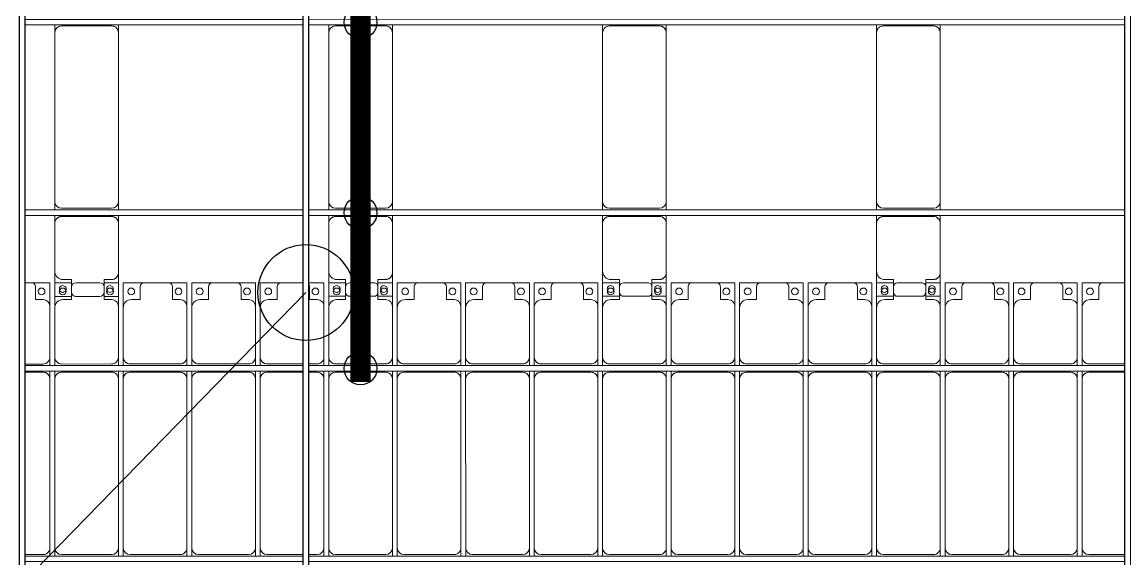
# Model space of a CAD drawing. Header units: millimetres. Extents: x -496478 to -186190, y -204059 to -87354.
# Drawn here: x -331212 to -323160, y -170108 to -166192 of the extents above; entities that cross this region are included whole.
import ezdxf

# ---------------------------------------------------------------- set-up
doc = ezdxf.new("R2010")
doc.units = ezdxf.units.MM
for name, color, linetype, lineweight in [('A-DETL-MBND', 5, 'Continuous', 9), ('A-GENM', 13, 'Continuous', 9), ('S-BEAM', 12, 'Continuous', 9)]:
    doc.layers.add(name, color=color, linetype=linetype, lineweight=lineweight)
for name, color, linetype in [('GC-BICH NEO', 6, 'Continuous'), ('GC-DAY NEO', 5, 'Continuous'), ('GC-HOP 40x60 GIA CUONG', 1, 'Continuous')]:
    doc.layers.add(name, color=color, linetype=linetype)

# ---------------------------------------------------------------- blocks, each defined once
blk = doc.blocks.new('Dải phao đi lại kèm đỡ invester - DẢI PHAO ĐI LẠI-18893-BỐ TRÍ KHUNG KẾT CẤU BÈ PIN 01')
at = {"layer": 'A-DETL-MBND', "color": 8}
for p, q in [((107588.2, 1312.2), (107540, 1312.2)), ((107588.2, 1312.2), (107723.4, 1312.2)), ((107723.4, 1312.2), (107588.2, 1312.2)), ((107723.4, 1312.2), (107723.4, 1139.7)), ((107758.4, 1312.2), (107881.8, 1312.2)), ((107758.4, 1129.7), (107758.4, 1312.2)), ((108088.2, 1312.2), (107911.8, 1312.2)), ((108118.2, 1312.2), (108223.4, 1312.2)), ((108223.4, 1312.2), (108223.4, 1139.7)), ((108258.4, 1312.2), (108411.8, 1312.2)), ((108258.4, 1129.7), (108258.4, 1312.2)), ((108411.8, 1312.2), (108258.4, 1312.2)), ((108588.2, 1312.2), (108411.8, 1312.2)), ((108588.2, 1312.2), (108723.4, 1312.2)), ((108723.4, 1312.2), (108588.2, 1312.2)), ((108723.4, 1312.2), (108723.4, 1139.7)), ((108758.4, 1312.2), (108911.8, 1312.2)), ((108758.4, 1129.7), (108758.4, 1312.2)), ((108911.8, 1312.2), (108758.4, 1312.2)), ((109088.2, 1312.2), (108911.8, 1312.2)), ((109088.2, 1312.2), (109223.4, 1312.2)), ((109223.4, 1312.2), (109088.2, 1312.2)), ((109223.4, 1312.2), (109223.4, 1139.7)), ((109258.4, 1312.2), (109411.8, 1312.2)), ((109258.4, 1129.7), (109258.4, 1312.2)), ((109411.8, 1312.2), (109258.4, 1312.2)), ((109571.5, 1312.2), (109411.8, 1312.2)), ((109611.5, 1312.2), (109723.4, 1312.2)), ((109723.4, 1312.2), (109611.5, 1312.2)), ((109723.4, 1312.2), (109723.4, 1139.7)), ((109758.4, 1312.2), (109881.8, 1312.2)), ((109758.4, 1129.7), (109758.4, 1312.2)), ((110088.2, 1312.2), (109911.8, 1312.2)), ((110118.2, 1312.2), (110223.4, 1312.2)), ((110223.4, 1312.2), (110223.4, 1139.7)), ((110258.4, 1312.2), (110411.8, 1312.2)), ((110258.4, 1129.7), (110258.4, 1312.2)), ((110411.8, 1312.2), (110258.4, 1312.2)), ((110588.2, 1312.2), (110411.8, 1312.2)), ((110588.2, 1312.2), (110723.4, 1312.2)), ((110723.4, 1312.2), (110588.2, 1312.2)), ((110723.4, 1312.2), (110723.4, 1139.7)), ((110758.4, 1312.2), (110911.8, 1312.2)), ((110758.4, 1129.7), (110758.4, 1312.2)), ((110911.8, 1312.2), (110758.4, 1312.2)), ((111088.2, 1312.2), (110911.8, 1312.2)), ((111088.2, 1312.2), (111223.4, 1312.2)), ((111223.4, 1312.2), (111088.2, 1312.2)), ((111223.4, 1312.2), (111223.4, 1139.7)), ((111258.4, 1312.2), (111411.8, 1312.2)), ((111258.4, 1129.7), (111258.4, 1312.2)), ((111411.8, 1312.2), (111258.4, 1312.2)), ((111588.2, 1312.2), (111411.8, 1312.2)), ((111588.2, 1312.2), (111723.4, 1312.2)), ((111723.4, 1312.2), (111588.2, 1312.2)), ((111723.4, 1312.2), (111723.4, 1139.7)), ((111758.4, 1312.2), (111881.8, 1312.2)), ((111758.4, 1129.7), (111758.4, 1312.2)), ((112088.2, 1312.2), (111911.8, 1312.2)), ((112118.2, 1312.2), (112223.4, 1312.2)), ((112223.4, 1312.2), (112223.4, 1139.7)), ((112258.4, 1312.2), (112411.8, 1312.2)), ((112258.4, 1129.7), (112258.4, 1312.2)), ((112411.8, 1312.2), (112258.4, 1312.2)), ((112588.2, 1312.2), (112411.8, 1312.2)), ((112588.2, 1312.2), (112723.4, 1312.2)), ((112723.4, 1312.2), (112588.2, 1312.2)), ((112723.4, 1312.2), (112723.4, 1139.7)), ((112758.4, 1312.2), (112911.8, 1312.2)), ((112758.4, 1129.7), (112758.4, 1312.2)), ((112911.8, 1312.2), (112758.4, 1312.2)), ((113088.2, 1312.2), (112911.8, 1312.2)), ((113088.2, 1312.2), (113223.4, 1312.2)), ((113223.4, 1312.2), (113088.2, 1312.2)), ((113223.4, 1312.2), (113223.4, 1139.7)), ((113258.4, 1312.2), (113411.8, 1312.2)), ((113258.4, 1129.7), (113258.4, 1312.2)), ((113411.8, 1312.2), (113258.4, 1312.2)), ((113588.2, 1312.2), (113411.8, 1312.2)), ((113588.2, 1312.2), (113723.4, 1312.2)), ((113723.4, 1312.2), (113588.2, 1312.2)), ((113723.4, 1312.2), (113723.4, 1139.7)), ((113758.4, 1312.2), (113881.8, 1312.2)), ((113758.4, 1129.7), (113758.4, 1312.2)), ((114088.2, 1312.2), (113911.8, 1312.2)), ((114118.2, 1312.2), (114223.4, 1312.2)), ((114223.4, 1312.2), (114223.4, 1139.7)), ((114258.4, 1312.2), (114411.8, 1312.2)), ((114258.4, 1129.7), (114258.4, 1312.2)), ((114411.8, 1312.2), (114258.4, 1312.2)), ((114588.2, 1312.2), (114411.8, 1312.2)), ((114588.2, 1312.2), (114723.4, 1312.2)), ((114723.4, 1312.2), (114588.2, 1312.2)), ((114723.4, 1312.2), (114723.4, 1139.7)), ((114758.4, 1312.2), (114911.8, 1312.2)), ((114758.4, 1129.7), (114758.4, 1312.2)), ((114911.8, 1312.2), (114758.4, 1312.2)), ((115088.2, 1312.2), (114911.8, 1312.2)), ((115088.2, 1312.2), (115223.4, 1312.2)), ((115223.4, 1312.2), (115088.2, 1312.2)), ((115223.4, 1312.2), (115223.4, 1139.7)), ((115258.4, 1312.2), (115411.8, 1312.2)), ((115258.4, 1129.7), (115258.4, 1312.2)), ((115411.8, 1312.2), (115258.4, 1312.2)), ((115571.5, 1312.2), (115411.8, 1312.2)), ((107618.2, 1189.7), (107618.2, 1282.2)), ((107881.8, 1282.2), (107881.8, 1189.7)), ((108118.2, 1189.7), (108118.2, 1282.2)), ((108381.8, 1282.2), (108381.8, 1189.7)), ((108618.2, 1189.7), (108618.2, 1282.2)), ((108881.8, 1282.2), (108881.8, 1189.7)), ((109118.2, 1189.7), (109118.2, 1282.2)), ((109381.8, 1282.2), (109381.8, 1189.7)), ((109618.2, 1189.7), (109618.2, 1282.2)), ((109881.8, 1282.2), (109881.8, 1189.7)), ((110118.2, 1189.7), (110118.2, 1282.2)), ((110381.8, 1282.2), (110381.8, 1189.7)), ((110618.2, 1189.7), (110618.2, 1282.2)), ((110881.8, 1282.2), (110881.8, 1189.7)), ((111118.2, 1189.7), (111118.2, 1282.2)), ((111381.8, 1282.2), (111381.8, 1189.7)), ((111618.2, 1189.7), (111618.2, 1282.2)), ((111881.8, 1282.2), (111881.8, 1189.7)), ((112118.2, 1189.7), (112118.2, 1282.2)), ((112381.8, 1282.2), (112381.8, 1189.7)), ((112618.2, 1189.7), (112618.2, 1282.2)), ((112881.8, 1282.2), (112881.8, 1189.7)), ((113118.2, 1189.7), (113118.2, 1282.2)), ((113381.8, 1282.2), (113381.8, 1189.7)), ((113618.2, 1189.7), (113618.2, 1282.2)), ((113881.8, 1282.2), (113881.8, 1189.7)), ((114118.2, 1189.7), (114118.2, 1282.2)), ((114381.8, 1282.2), (114381.8, 1189.7)), ((114618.2, 1189.7), (114618.2, 1282.2)), ((114881.8, 1282.2), (114881.8, 1189.7)), ((115118.2, 1189.7), (115118.2, 1282.2)), ((115381.8, 1282.2), (115381.8, 1189.7)), ((107673.4, 1189.7), (107618.2, 1189.7)), ((107723.4, 769.7), (107723.4, 1139.7)), ((107758.4, 1129.7), (107758.4, 769.7)), ((107881.8, 1189.7), (107818.4, 1189.7)), ((108173.4, 1189.7), (108118.2, 1189.7)), ((108223.4, 769.7), (108223.4, 1139.7)), ((108258.4, 1129.7), (108258.4, 769.7)), ((108381.8, 1189.7), (108318.4, 1189.7)), ((108673.4, 1189.7), (108618.2, 1189.7)), ((108723.4, 769.7), (108723.4, 1139.7)), ((108758.4, 1129.7), (108758.4, 769.7)), ((108881.8, 1189.7), (108818.4, 1189.7)), ((109173.4, 1189.7), (109118.2, 1189.7)), ((109223.4, 769.7), (109223.4, 1139.7)), ((109258.4, 1129.7), (109258.4, 769.7)), ((109381.8, 1189.7), (109318.4, 1189.7)), ((109673.4, 1189.7), (109618.2, 1189.7)), ((109723.4, 769.7), (109723.4, 1139.7)), ((109758.4, 1129.7), (109758.4, 769.7)), ((109881.8, 1189.7), (109818.4, 1189.7)), ((110173.4, 1189.7), (110118.2, 1189.7)), ((110223.4, 769.7), (110223.4, 1139.7)), ((110258.4, 1129.7), (110258.4, 769.7)), ((110381.8, 1189.7), (110318.4, 1189.7)), ((110673.4, 1189.7), (110618.2, 1189.7)), ((110723.4, 769.7), (110723.4, 1139.7)), ((110758.4, 1129.7), (110758.4, 769.7)), ((110881.8, 1189.7), (110818.4, 1189.7)), ((111173.4, 1189.7), (111118.2, 1189.7)), ((111223.4, 769.7), (111223.4, 1139.7)), ((111258.4, 1129.7), (111258.4, 769.7)), ((111381.8, 1189.7), (111318.4, 1189.7)), ((111673.4, 1189.7), (111618.2, 1189.7)), ((111723.4, 769.7), (111723.4, 1139.7)), ((111758.4, 1129.7), (111758.4, 769.7)), ((111881.8, 1189.7), (111818.4, 1189.7)), ((112173.4, 1189.7), (112118.2, 1189.7)), ((112223.4, 769.7), (112223.4, 1139.7)), ((112258.4, 1129.7), (112258.4, 769.7)), ((112381.8, 1189.7), (112318.4, 1189.7)), ((112673.4, 1189.7), (112618.2, 1189.7)), ((112723.4, 769.7), (112723.4, 1139.7)), ((112758.4, 1129.7), (112758.4, 769.7)), ((112881.8, 1189.7), (112818.4, 1189.7)), ((113173.4, 1189.7), (113118.2, 1189.7)), ((113223.4, 769.7), (113223.4, 1139.7)), ((113258.4, 1129.7), (113258.4, 769.7)), ((113381.8, 1189.7), (113318.4, 1189.7)), ((113673.4, 1189.7), (113618.2, 1189.7)), ((113723.4, 769.7), (113723.4, 1139.7)), ((113758.4, 1129.7), (113758.4, 769.7)), ((113881.8, 1189.7), (113818.4, 1189.7)), ((114173.4, 1189.7), (114118.2, 1189.7)), ((114223.4, 769.7), (114223.4, 1139.7)), ((114258.4, 1129.7), (114258.4, 769.7)), ((114381.8, 1189.7), (114318.4, 1189.7)), ((114673.4, 1189.7), (114618.2, 1189.7)), ((114723.4, 769.7), (114723.4, 1139.7)), ((114758.4, 1129.7), (114758.4, 769.7)), ((114881.8, 1189.7), (114818.4, 1189.7)), ((115173.4, 1189.7), (115118.2, 1189.7)), ((115223.4, 769.7), (115223.4, 1139.7)), ((115258.4, 1129.7), (115258.4, 769.7)), ((115381.8, 1189.7), (115318.4, 1189.7)), ((107723.4, 769.7), (107723.4, 708)), ((107758.4, 708), (107758.4, 769.7)), ((108223.4, 769.7), (108223.4, 708)), ((108258.4, 708), (108258.4, 769.7)), ((108723.4, 769.7), (108723.4, 708)), ((108758.4, 708), (108758.4, 769.7)), ((109223.4, 769.7), (109223.4, 708)), ((109258.4, 708), (109258.4, 769.7)), ((109723.4, 769.7), (109723.4, 708)), ((109758.4, 708), (109758.4, 769.7)), ((110223.4, 769.7), (110223.4, 708)), ((110258.4, 708), (110258.4, 769.7)), ((110723.4, 769.7), (110723.4, 708)), ((110758.4, 708), (110758.4, 769.7)), ((111223.4, 769.7), (111223.4, 708)), ((111258.4, 708), (111258.4, 769.7)), ((111723.4, 769.7), (111723.4, 708)), ((111758.4, 708), (111758.4, 769.7)), ((112223.4, 769.7), (112223.4, 708)), ((112258.4, 708), (112258.4, 769.7)), ((112723.4, 769.7), (112723.4, 708)), ((112758.4, 708), (112758.4, 769.7)), ((113223.4, 769.7), (113223.4, 708)), ((113258.4, 708), (113258.4, 769.7)), ((113723.4, 769.7), (113723.4, 708)), ((113758.4, 708), (113758.4, 769.7)), ((114223.4, 769.7), (114223.4, 708)), ((114258.4, 708), (114258.4, 769.7)), ((114723.4, 769.7), (114723.4, 708)), ((114758.4, 708), (114758.4, 769.7)), ((115223.4, 769.7), (115223.4, 708)), ((115258.4, 708), (115258.4, 769.7)), ((107540, 719.7), (107673.4, 719.7)), ((107673.4, 660.3), (107540, 660.3)), ((107723.4, 668), (107723.4, 610.3)), ((107758.4, 610.3), (107758.4, 668)), ((107808.4, 719.7), (108173.4, 719.7)), ((108173.4, 660.3), (107808.4, 660.3)), ((108223.4, 668), (108223.4, 610.3)), ((108258.4, 610.3), (108258.4, 668)), ((108308.4, 719.7), (108673.4, 719.7)), ((108673.4, 660.3), (108308.4, 660.3)), ((108723.4, 668), (108723.4, 610.3)), ((108758.4, 610.3), (108758.4, 668)), ((108808.4, 719.7), (109173.4, 719.7)), ((109173.4, 660.3), (108808.4, 660.3)), ((109223.4, 668), (109223.4, 610.3)), ((109258.4, 610.3), (109258.4, 668)), ((109308.4, 719.7), (109571.5, 719.7)), ((109571.5, 660.3), (109308.4, 660.3)), ((109611.5, 719.7), (109673.4, 719.7)), ((109673.4, 660.3), (109611.5, 660.3)), ((109723.4, 668), (109723.4, 610.3)), ((109758.4, 610.3), (109758.4, 668)), ((109808.4, 719.7), (110173.4, 719.7)), ((110173.4, 660.3), (109808.4, 660.3)), ((110223.4, 668), (110223.4, 610.3)), ((110258.4, 610.3), (110258.4, 668)), ((110308.4, 719.7), (110673.4, 719.7)), ((110673.4, 660.3), (110308.4, 660.3)), ((110723.4, 668), (110723.4, 610.3)), ((110758.4, 610.3), (110758.4, 668)), ((110808.4, 719.7), (111173.4, 719.7)), ((111173.4, 660.3), (110808.4, 660.3)), ((111223.4, 668), (111223.4, 610.3)), ((111258.4, 610.3), (111258.4, 668)), ((111308.4, 719.7), (111673.4, 719.7)), ((111673.4, 660.3), (111308.4, 660.3)), ((111723.4, 668), (111723.4, 610.3)), ((111758.4, 610.3), (111758.4, 668)), ((111808.4, 719.7), (112173.4, 719.7)), ((112173.4, 660.3), (111808.4, 660.3)), ((112223.4, 668), (112223.4, 610.3)), ((112258.4, 610.3), (112258.4, 668)), ((112308.4, 719.7), (112673.4, 719.7)), ((112673.4, 660.3), (112308.4, 660.3)), ((112723.4, 668), (112723.4, 610.3)), ((112758.4, 610.3), (112758.4, 668)), ((112808.4, 719.7), (113173.4, 719.7)), ((113173.4, 660.3), (112808.4, 660.3)), ((113223.4, 668), (113223.4, 610.3)), ((113258.4, 610.3), (113258.4, 668)), ((113308.4, 719.7), (113673.4, 719.7)), ((113673.4, 660.3), (113308.4, 660.3)), ((113723.4, 668), (113723.4, 610.3)), ((113758.4, 610.3), (113758.4, 668)), ((113808.4, 719.7), (114173.4, 719.7)), ((114173.4, 660.3), (113808.4, 660.3)), ((114223.4, 668), (114223.4, 610.3)), ((114258.4, 610.3), (114258.4, 668)), ((114308.4, 719.7), (114673.4, 719.7)), ((114673.4, 660.3), (114308.4, 660.3)), ((114723.4, 668), (114723.4, 610.3)), ((114758.4, 610.3), (114758.4, 668)), ((114808.4, 719.7), (115173.4, 719.7)), ((115173.4, 660.3), (114808.4, 660.3)), ((115223.4, 668), (115223.4, 610.3)), ((115258.4, 610.3), (115258.4, 668)), ((115308.4, 719.7), (115571.5, 719.7)), ((115571.5, 660.3), (115308.4, 660.3)), ((107723.4, -620.3), (107723.4, 610.3)), ((107758.4, 610.3), (107758.4, -620.3)), ((108223.4, -620.3), (108223.4, 610.3)), ((108258.4, 610.3), (108258.4, -620.3)), ((108723.4, -620.3), (108723.4, 610.3)), ((108758.4, 610.3), (108758.4, -620.3)), ((109223.4, -620.3), (109223.4, 610.3)), ((109258.4, 610.3), (109258.4, -620.3)), ((109723.4, -620.3), (109723.4, 610.3)), ((109758.4, 610.3), (109758.4, -620.3)), ((110223.4, -620.3), (110223.4, 610.3)), ((110258.4, 610.3), (110258.4, -620.3)), ((110723.4, -620.3), (110723.4, 610.3)), ((110758.4, 610.3), (110758.4, -620.3)), ((111223.4, -620.3), (111223.4, 610.3)), ((111258.4, 610.3), (111258.4, -620.3)), ((111723.4, -620.3), (111723.4, 610.3)), ((111758.4, 610.3), (111758.4, -620.3)), ((112223.4, -620.3), (112223.4, 610.3)), ((112258.4, 610.3), (112258.4, -620.3)), ((112723.4, -620.3), (112723.4, 610.3)), ((112758.4, 610.3), (112758.4, -620.3)), ((113223.4, -620.3), (113223.4, 610.3)), ((113258.4, 610.3), (113258.4, -620.3)), ((113723.4, -620.3), (113723.4, 610.3)), ((113758.4, 610.3), (113758.4, -620.3)), ((114223.4, -620.3), (114223.4, 610.3)), ((114258.4, 610.3), (114258.4, -620.3)), ((114723.4, -620.3), (114723.4, 610.3)), ((114758.4, 610.3), (114758.4, -620.3)), ((115223.4, -620.3), (115223.4, 610.3)), ((115258.4, 610.3), (115258.4, -620.3)), ((107723.4, -620.3), (107723.4, -682)), ((107758.4, -682), (107758.4, -620.3)), ((108223.4, -620.3), (108223.4, -682)), ((108258.4, -682), (108258.4, -620.3)), ((108723.4, -620.3), (108723.4, -682)), ((108758.4, -682), (108758.4, -620.3)), ((109223.4, -620.3), (109223.4, -682)), ((109258.4, -682), (109258.4, -620.3)), ((109723.4, -620.3), (109723.4, -682)), ((109758.4, -682), (109758.4, -620.3)), ((110223.4, -620.3), (110223.4, -682)), ((110258.4, -682), (110258.4, -620.3)), ((110723.4, -620.3), (110723.4, -682)), ((110758.4, -682), (110758.4, -620.3)), ((111223.4, -620.3), (111223.4, -682)), ((111258.4, -682), (111258.4, -620.3)), ((111723.4, -620.3), (111723.4, -682)), ((111758.4, -682), (111758.4, -620.3)), ((112223.4, -620.3), (112223.4, -682)), ((112258.4, -682), (112258.4, -620.3)), ((112723.4, -620.3), (112723.4, -682)), ((112758.4, -682), (112758.4, -620.3)), ((113223.4, -620.3), (113223.4, -682)), ((113258.4, -682), (113258.4, -620.3)), ((113723.4, -620.3), (113723.4, -682)), ((113758.4, -682), (113758.4, -620.3)), ((114223.4, -620.3), (114223.4, -682)), ((114258.4, -682), (114258.4, -620.3)), ((114723.4, -620.3), (114723.4, -682)), ((114758.4, -682), (114758.4, -620.3)), ((115223.4, -620.3), (115223.4, -682)), ((115258.4, -682), (115258.4, -620.3)), ((107540, -670.3), (107673.4, -670.3)), ((107808.4, -670.3), (108173.4, -670.3)), ((108308.4, -670.3), (108673.4, -670.3)), ((108808.4, -670.3), (109173.4, -670.3)), ((109308.4, -670.3), (109571.5, -670.3)), ((109611.5, -670.3), (109673.4, -670.3)), ((109808.4, -670.3), (110173.4, -670.3)), ((110308.4, -670.3), (110673.4, -670.3)), ((110808.4, -670.3), (111173.4, -670.3)), ((111308.4, -670.3), (111673.4, -670.3)), ((111808.4, -670.3), (112173.4, -670.3)), ((112308.4, -670.3), (112673.4, -670.3)), ((112808.4, -670.3), (113173.4, -670.3)), ((113308.4, -670.3), (113673.4, -670.3)), ((113808.4, -670.3), (114173.4, -670.3)), ((114308.4, -670.3), (114673.4, -670.3)), ((114808.4, -670.3), (115173.4, -670.3)), ((115308.4, -670.3), (115571.5, -670.3))]:
    blk.add_line(p, q, dxfattribs=at)
for centre, radius, start, end in [((107588.2, 1282.2), 30, 0, 90), ((107588.2, 1282.2), 30, 75, 90), ((107588.2, 1282.2), 30, 15, 90), ((107588.2, 1282.2), 30, 75, 90), ((107911.8, 1282.2), 30, 90, 180), ((108088.2, 1282.2), 30, 0, 90), ((108411.8, 1282.2), 30, 90, 180), ((108411.8, 1282.2), 30, 90, 165), ((108411.8, 1282.2), 30, 90, 105), ((108411.8, 1282.2), 30, 90, 105), ((108588.2, 1282.2), 30, 360, 90), ((108588.2, 1282.2), 30, 75, 90), ((108588.2, 1282.2), 30, 15, 90), ((108588.2, 1282.2), 30, 75, 90), ((108911.8, 1282.2), 30, 90, 180), ((108911.8, 1282.2), 30, 90, 165), ((108911.8, 1282.2), 30, 90, 105), ((108911.8, 1282.2), 30, 90, 105), ((109088.2, 1282.2), 30, 0, 90), ((109088.2, 1282.2), 30, 75, 90), ((109088.2, 1282.2), 30, 15, 90), ((109088.2, 1282.2), 30, 75, 90), ((109411.8, 1282.2), 30, 90, 180), ((109411.8, 1282.2), 30, 90, 165), ((109411.8, 1282.2), 30, 90, 105), ((109411.8, 1282.2), 30, 90, 105), ((109588.2, 1282.2), 30, 360, 45), ((109588.2, 1282.2), 30, 15, 45), ((109911.8, 1282.2), 30, 90, 180), ((110088.2, 1282.2), 30, 360, 90), ((110411.8, 1282.2), 30, 90, 180), ((110411.8, 1282.2), 30, 90, 165), ((110411.8, 1282.2), 30, 90, 105), ((110411.8, 1282.2), 30, 90, 105), ((110588.2, 1282.2), 30, 0, 90), ((110588.2, 1282.2), 30, 75, 90), ((110588.2, 1282.2), 30, 15, 90), ((110588.2, 1282.2), 30, 75, 90), ((110911.8, 1282.2), 30, 90, 180), ((110911.8, 1282.2), 30, 90, 165), ((110911.8, 1282.2), 30, 90, 105), ((110911.8, 1282.2), 30, 90, 105), ((111088.2, 1282.2), 30, 360, 90), ((111088.2, 1282.2), 30, 75, 90), ((111088.2, 1282.2), 30, 15, 90), ((111088.2, 1282.2), 30, 75, 90), ((111411.8, 1282.2), 30, 90, 180), ((111411.8, 1282.2), 30, 90, 165), ((111411.8, 1282.2), 30, 90, 105), ((111411.8, 1282.2), 30, 90, 105), ((111588.2, 1282.2), 30, 0, 90), ((111588.2, 1282.2), 30, 75, 90), ((111588.2, 1282.2), 30, 15, 90), ((111588.2, 1282.2), 30, 75, 90), ((111911.8, 1282.2), 30, 90, 180), ((112088.2, 1282.2), 30, 360, 90), ((112411.8, 1282.2), 30, 90, 180), ((112411.8, 1282.2), 30, 90, 165), ((112411.8, 1282.2), 30, 90, 105), ((112411.8, 1282.2), 30, 90, 105), ((112588.2, 1282.2), 30, 360, 90), ((112588.2, 1282.2), 30, 75, 90), ((112588.2, 1282.2), 30, 15, 90), ((112588.2, 1282.2), 30, 75, 90), ((112911.8, 1282.2), 30, 90, 180), ((112911.8, 1282.2), 30, 90, 165), ((112911.8, 1282.2), 30, 90, 105), ((112911.8, 1282.2), 30, 90, 105), ((113088.2, 1282.2), 30, 0, 90), ((113088.2, 1282.2), 30, 75, 90), ((113088.2, 1282.2), 30, 15, 90), ((113088.2, 1282.2), 30, 75, 90), ((113411.8, 1282.2), 30, 90, 180), ((113411.8, 1282.2), 30, 90, 165), ((113411.8, 1282.2), 30, 90, 105), ((113411.8, 1282.2), 30, 90, 105), ((113588.2, 1282.2), 30, 360, 90), ((113588.2, 1282.2), 30, 75, 90), ((113588.2, 1282.2), 30, 15, 90), ((113588.2, 1282.2), 30, 75, 90), ((113911.8, 1282.2), 30, 90, 180), ((114088.2, 1282.2), 30, 360, 90), ((114411.8, 1282.2), 30, 90, 180), ((114411.8, 1282.2), 30, 90, 165), ((114411.8, 1282.2), 30, 90, 105), ((114411.8, 1282.2), 30, 90, 105), ((114588.2, 1282.2), 30, 0, 90), ((114588.2, 1282.2), 30, 75, 90), ((114588.2, 1282.2), 30, 15, 90), ((114588.2, 1282.2), 30, 75, 90), ((114911.8, 1282.2), 30, 90, 180), ((114911.8, 1282.2), 30, 90, 165), ((114911.8, 1282.2), 30, 90, 105), ((114911.8, 1282.2), 30, 90, 105), ((115088.2, 1282.2), 30, 360, 90), ((115088.2, 1282.2), 30, 75, 90), ((115088.2, 1282.2), 30, 15, 90), ((115088.2, 1282.2), 30, 75, 90), ((115411.8, 1282.2), 30, 90, 180), ((115411.8, 1282.2), 30, 90, 165), ((115411.8, 1282.2), 30, 90, 105), ((115411.8, 1282.2), 30, 90, 105), ((107661.8, 1248.6), 25, 90, 270), ((107661.8, 1248.6), 25, 150, 180), ((107661.8, 1248.6), 25, 120, 135), ((107661.8, 1248.6), 25, 90, 105), ((107661.8, 1248.6), 25, 270, 90), ((107816.8, 1248.6), 25, 90, 270), ((107816.8, 1248.6), 25, 270, 90), ((108161.8, 1248.6), 25, 90, 270), ((108161.8, 1248.6), 25, 150, 180), ((108161.8, 1248.6), 25, 120, 135), ((108161.8, 1248.6), 25, 90, 105), ((108161.8, 1248.6), 25, 270, 90), ((108316.8, 1248.6), 25, 90, 270), ((108316.8, 1248.6), 25, 270, 90), ((108661.8, 1248.6), 25, 90, 270), ((108661.8, 1248.6), 25, 150, 180), ((108661.8, 1248.6), 25, 120, 135), ((108661.8, 1248.6), 25, 90, 105), ((108661.8, 1248.6), 25, 270, 90), ((108816.8, 1248.6), 25, 90, 270), ((108816.8, 1248.6), 25, 270, 90), ((109161.8, 1248.6), 25, 90, 270), ((109161.8, 1248.6), 25, 150, 180), ((109161.8, 1248.6), 25, 120, 135), ((109161.8, 1248.6), 25, 90, 105), ((109161.8, 1248.6), 25, 270, 90), ((109316.8, 1248.6), 25, 90, 270), ((109316.8, 1248.6), 25, 270, 90), ((109661.8, 1248.6), 25, 90, 270), ((109661.8, 1248.6), 25, 150, 180), ((109661.8, 1248.6), 25, 120, 135), ((109661.8, 1248.6), 25, 90, 105), ((109661.8, 1248.6), 25, 270, 90), ((109816.8, 1248.6), 25, 90, 270), ((109816.8, 1248.6), 25, 270, 90), ((110161.8, 1248.6), 25, 90, 270), ((110161.8, 1248.6), 25, 150, 180), ((110161.8, 1248.6), 25, 120, 135), ((110161.8, 1248.6), 25, 90, 105), ((110161.8, 1248.6), 25, 270, 90), ((110316.8, 1248.6), 25, 90, 270), ((110316.8, 1248.6), 25, 270, 90), ((110661.8, 1248.6), 25, 90, 270), ((110661.8, 1248.6), 25, 150, 180), ((110661.8, 1248.6), 25, 120, 135), ((110661.8, 1248.6), 25, 90, 105), ((110661.8, 1248.6), 25, 270, 90), ((110816.8, 1248.6), 25, 90, 270), ((110816.8, 1248.6), 25, 270, 90), ((111161.8, 1248.6), 25, 90, 270), ((111161.8, 1248.6), 25, 150, 180), ((111161.8, 1248.6), 25, 120, 135), ((111161.8, 1248.6), 25, 90, 105), ((111161.8, 1248.6), 25, 270, 90), ((111316.8, 1248.6), 25, 90, 270), ((111316.8, 1248.6), 25, 270, 90), ((111661.8, 1248.6), 25, 90, 270), ((111661.8, 1248.6), 25, 150, 180), ((111661.8, 1248.6), 25, 120, 135), ((111661.8, 1248.6), 25, 90, 105), ((111661.8, 1248.6), 25, 270, 90), ((111816.8, 1248.6), 25, 90, 270), ((111816.8, 1248.6), 25, 270, 90), ((112161.8, 1248.6), 25, 90, 270), ((112161.8, 1248.6), 25, 150, 180), ((112161.8, 1248.6), 25, 120, 135), ((112161.8, 1248.6), 25, 90, 105), ((112161.8, 1248.6), 25, 270, 90), ((112316.8, 1248.6), 25, 90, 270), ((112316.8, 1248.6), 25, 270, 90), ((112661.8, 1248.6), 25, 90, 270), ((112661.8, 1248.6), 25, 150, 180), ((112661.8, 1248.6), 25, 120, 135), ((112661.8, 1248.6), 25, 90, 105), ((112661.8, 1248.6), 25, 270, 90), ((112816.8, 1248.6), 25, 90, 270), ((112816.8, 1248.6), 25, 270, 90), ((113161.8, 1248.6), 25, 90, 270), ((113161.8, 1248.6), 25, 150, 180), ((113161.8, 1248.6), 25, 120, 135), ((113161.8, 1248.6), 25, 90, 105), ((113161.8, 1248.6), 25, 270, 90), ((113316.8, 1248.6), 25, 90, 270), ((113316.8, 1248.6), 25, 270, 90), ((113661.8, 1248.6), 25, 90, 270), ((113661.8, 1248.6), 25, 150, 180), ((113661.8, 1248.6), 25, 120, 135), ((113661.8, 1248.6), 25, 90, 105), ((113661.8, 1248.6), 25, 270, 90), ((113816.8, 1248.6), 25, 90, 270), ((113816.8, 1248.6), 25, 270, 90), ((114161.8, 1248.6), 25, 90, 270), ((114161.8, 1248.6), 25, 150, 180), ((114161.8, 1248.6), 25, 120, 135), ((114161.8, 1248.6), 25, 90, 105), ((114161.8, 1248.6), 25, 270, 90), ((114316.8, 1248.6), 25, 90, 270), ((114316.8, 1248.6), 25, 270, 90), ((114661.8, 1248.6), 25, 90, 270), ((114661.8, 1248.6), 25, 150, 180), ((114661.8, 1248.6), 25, 120, 135), ((114661.8, 1248.6), 25, 90, 105), ((114661.8, 1248.6), 25, 270, 90), ((114816.8, 1248.6), 25, 90, 270), ((114816.8, 1248.6), 25, 270, 90), ((115161.8, 1248.6), 25, 90, 270), ((115161.8, 1248.6), 25, 150, 180), ((115161.8, 1248.6), 25, 120, 135), ((115161.8, 1248.6), 25, 91.67592, 105), ((115161.8, 1248.6), 25, 270, 90), ((115316.8, 1248.6), 25, 90, 270), ((115316.8, 1248.6), 25, 270, 90), ((107673.4, 1139.7), 50, 0, 90), ((107673.4, 1139.7), 50, 45, 90), ((107818.4, 1129.7), 60, 90, 180), ((107818.4, 1129.7), 60, 90, 135), ((108173.4, 1139.7), 50, 360, 90), ((108173.4, 1139.7), 50, 45, 90), ((108318.4, 1129.7), 60, 90, 180), ((108318.4, 1129.7), 60, 90, 135), ((108673.4, 1139.7), 50, 0, 90), ((108673.4, 1139.7), 50, 45, 90), ((108818.4, 1129.7), 60, 90, 180), ((108818.4, 1129.7), 60, 90, 135), ((109173.4, 1139.7), 50, 0, 90), ((109173.4, 1139.7), 50, 45, 90), ((109318.4, 1129.7), 60, 90, 180), ((109318.4, 1129.7), 60, 90, 135), ((109673.4, 1139.7), 50, 360, 90), ((109673.4, 1139.7), 50, 45, 90), ((109818.4, 1129.7), 60, 90, 180), ((109818.4, 1129.7), 60, 90, 135), ((110173.4, 1139.7), 50, 0, 90), ((110173.4, 1139.7), 50, 45, 90), ((110318.4, 1129.7), 60, 90, 180), ((110318.4, 1129.7), 60, 90, 135), ((110673.4, 1139.7), 50, 0, 90), ((110673.4, 1139.7), 50, 45, 90), ((110818.4, 1129.7), 60, 90, 180), ((110818.4, 1129.7), 60, 90, 135), ((111173.4, 1139.7), 50, 360, 90), ((111173.4, 1139.7), 50, 45, 90), ((111318.4, 1129.7), 60, 90, 180), ((111318.4, 1129.7), 60, 90, 135), ((111673.4, 1139.7), 50, 360, 90), ((111673.4, 1139.7), 50, 45, 90), ((111818.4, 1129.7), 60, 90, 180), ((111818.4, 1129.7), 60, 90, 135), ((112173.4, 1139.7), 50, 0, 90), ((112173.4, 1139.7), 50, 45, 90), ((112318.4, 1129.7), 60, 90, 180), ((112318.4, 1129.7), 60, 90, 135), ((112673.4, 1139.7), 50, 360, 90), ((112673.4, 1139.7), 50, 45, 90), ((112818.4, 1129.7), 60, 90, 180), ((112818.4, 1129.7), 60, 90, 135), ((113173.4, 1139.7), 50, 360, 90), ((113173.4, 1139.7), 50, 45, 90), ((113318.4, 1129.7), 60, 90, 180), ((113318.4, 1129.7), 60, 90, 135), ((113673.4, 1139.7), 50, 0, 90), ((113673.4, 1139.7), 50, 45, 90), ((113818.4, 1129.7), 60, 90, 180), ((113818.4, 1129.7), 60, 90, 135), ((114173.4, 1139.7), 50, 0, 90), ((114173.4, 1139.7), 50, 45, 90), ((114318.4, 1129.7), 60, 90, 180), ((114318.4, 1129.7), 60, 90, 135), ((114673.4, 1139.7), 50, 360, 90), ((114673.4, 1139.7), 50, 45, 90), ((114818.4, 1129.7), 60, 90, 180), ((114818.4, 1129.7), 60, 90, 135), ((115173.4, 1139.7), 50, 360, 90), ((115173.4, 1139.7), 50, 45, 90), ((115318.4, 1129.7), 60, 90, 180), ((115318.4, 1129.7), 60, 90, 135), ((107673.4, 769.7), 50, 270, 0), ((107673.4, 769.7), 50, 270, 315), ((107808.4, 769.7), 50, 180, 270), ((107808.4, 769.7), 50, 225, 270), ((108173.4, 769.7), 50, 270, 0), ((108173.4, 769.7), 50, 270, 315), ((108308.4, 769.7), 50, 180, 270), ((108308.4, 769.7), 50, 225, 270), ((108673.4, 769.7), 50, 270, 360), ((108673.4, 769.7), 50, 270, 315), ((108808.4, 769.7), 50, 180, 270), ((108808.4, 769.7), 50, 225, 270), ((109173.4, 769.7), 50, 270, 0), ((109173.4, 769.7), 50, 270, 315), ((109308.4, 769.7), 50, 180, 270), ((109308.4, 769.7), 50, 225, 270), ((109673.4, 769.7), 50, 270, 0), ((109673.4, 769.7), 50, 270, 315), ((109808.4, 769.7), 50, 180, 270), ((109808.4, 769.7), 50, 225, 270), ((110173.4, 769.7), 50, 270, 360), ((110173.4, 769.7), 50, 270, 315), ((110308.4, 769.7), 50, 180, 270), ((110308.4, 769.7), 50, 225, 270), ((110673.4, 769.7), 50, 270, 0), ((110673.4, 769.7), 50, 270, 315), ((110808.4, 769.7), 50, 180, 270), ((110808.4, 769.7), 50, 225, 270), ((111173.4, 769.7), 50, 270, 360), ((111173.4, 769.7), 50, 270, 315), ((111308.4, 769.7), 50, 180, 270), ((111308.4, 769.7), 50, 225, 270), ((111673.4, 769.7), 50, 270, 0), ((111673.4, 769.7), 50, 270, 315), ((111808.4, 769.7), 50, 180, 270), ((111808.4, 769.7), 50, 225, 270), ((112173.4, 769.7), 50, 270, 0), ((112173.4, 769.7), 50, 270, 315), ((112308.4, 769.7), 50, 180, 270), ((112308.4, 769.7), 50, 225, 270), ((112673.4, 769.7), 50, 270, 360), ((112673.4, 769.7), 50, 270, 315), ((112808.4, 769.7), 50, 180, 270), ((112808.4, 769.7), 50, 225, 270), ((113173.4, 769.7), 50, 270, 0), ((113173.4, 769.7), 50, 270, 315), ((113308.4, 769.7), 50, 180, 270), ((113308.4, 769.7), 50, 225, 270), ((113673.4, 769.7), 50, 270, 0), ((113673.4, 769.7), 50, 270, 315), ((113808.4, 769.7), 50, 180, 270), ((113808.4, 769.7), 50, 225, 270), ((114173.4, 769.7), 50, 270, 360), ((114173.4, 769.7), 50, 270, 315), ((114308.4, 769.7), 50, 180, 270), ((114308.4, 769.7), 50, 225, 270), ((114673.4, 769.7), 50, 270, 0), ((114673.4, 769.7), 50, 270, 315), ((114808.4, 769.7), 50, 180, 270), ((114808.4, 769.7), 50, 225, 270), ((115173.4, 769.7), 50, 270, 0), ((115173.4, 769.7), 50, 270, 315), ((115308.4, 769.7), 50, 180, 270), ((115308.4, 769.7), 50, 225, 270), ((107673.4, 610.3), 50, 0, 90), ((107673.4, 610.3), 50, 15, 90), ((107808.4, 610.3), 50, 90, 180), ((107808.4, 610.3), 50, 105, 180), ((108173.4, 610.3), 50, 360, 90), ((108173.4, 610.3), 50, 15, 90), ((108308.4, 610.3), 50, 90, 180), ((108308.4, 610.3), 50, 105, 180), ((108673.4, 610.3), 50, 0, 90), ((108673.4, 610.3), 50, 15, 90), ((108808.4, 610.3), 50, 90, 180), ((108808.4, 610.3), 50, 105, 180), ((109173.4, 610.3), 50, 360, 90), ((109173.4, 610.3), 50, 15, 90), ((109308.4, 610.3), 50, 90, 180), ((109308.4, 610.3), 50, 105, 180), ((109673.4, 610.3), 50, 0, 90), ((109673.4, 610.3), 50, 15, 90), ((109808.4, 610.3), 50, 90, 180), ((109808.4, 610.3), 50, 105, 180), ((110173.4, 610.3), 50, 0, 90), ((110173.4, 610.3), 50, 15, 90), ((110308.4, 610.3), 50, 90, 180), ((110308.4, 610.3), 50, 105, 180), ((110673.4, 610.3), 50, 360, 90), ((110673.4, 610.3), 50, 15, 90), ((110808.4, 610.3), 50, 90, 180), ((110808.4, 610.3), 50, 105, 180), ((111173.4, 610.3), 50, 0, 90), ((111173.4, 610.3), 50, 15, 90), ((111308.4, 610.3), 50, 90, 180), ((111308.4, 610.3), 50, 105, 180), ((111673.4, 610.3), 50, 0, 90), ((111673.4, 610.3), 50, 15, 90), ((111808.4, 610.3), 50, 90, 180), ((111808.4, 610.3), 50, 105, 180), ((112173.4, 610.3), 50, 360, 90), ((112173.4, 610.3), 50, 15, 90), ((112308.4, 610.3), 50, 90, 180), ((112308.4, 610.3), 50, 105, 180), ((112673.4, 610.3), 50, 0, 90), ((112673.4, 610.3), 50, 15, 90), ((112808.4, 610.3), 50, 90, 180), ((112808.4, 610.3), 50, 105, 180), ((113173.4, 610.3), 50, 360, 90), ((113173.4, 610.3), 50, 15, 90), ((113308.4, 610.3), 50, 90, 180), ((113308.4, 610.3), 50, 105, 180), ((113673.4, 610.3), 50, 360, 90), ((113673.4, 610.3), 50, 15, 90), ((113808.4, 610.3), 50, 90, 180), ((113808.4, 610.3), 50, 105, 180), ((114173.4, 610.3), 50, 0, 90), ((114173.4, 610.3), 50, 15, 90), ((114308.4, 610.3), 50, 90, 180), ((114308.4, 610.3), 50, 105, 180), ((114673.4, 610.3), 50, 0, 90), ((114673.4, 610.3), 50, 15, 90), ((114808.4, 610.3), 50, 90, 180), ((114808.4, 610.3), 50, 105, 180), ((115173.4, 610.3), 50, 0, 90), ((115173.4, 610.3), 50, 15, 90), ((115308.4, 610.3), 50, 90, 180), ((115308.4, 610.3), 50, 105, 180), ((107673.4, -620.3), 50, 270, 0), ((107673.4, -620.3), 50, 270, 0), ((107808.4, -620.3), 50, 180, 270), ((107808.4, -620.3), 50, 195, 270), ((108173.4, -620.3), 50, 270, 360), ((108173.4, -620.3), 50, 270, 360), ((108308.4, -620.3), 50, 180, 270), ((108308.4, -620.3), 50, 195, 270), ((108673.4, -620.3), 50, 270, 0), ((108673.4, -620.3), 50, 270, 0), ((108808.4, -620.3), 50, 180, 270), ((108808.4, -620.3), 50, 195, 270), ((109173.4, -620.3), 50, 270, 360), ((109173.4, -620.3), 50, 270, 360), ((109308.4, -620.3), 50, 180, 270), ((109308.4, -620.3), 50, 195, 270), ((109673.4, -620.3), 50, 270, 360), ((109673.4, -620.3), 50, 270, 360), ((109808.4, -620.3), 50, 180, 270), ((109808.4, -620.3), 50, 195, 270), ((110173.4, -620.3), 50, 270, 360), ((110173.4, -620.3), 50, 270, 360), ((110308.4, -620.3), 50, 180, 270), ((110308.4, -620.3), 50, 195, 270), ((110673.4, -620.3), 50, 270, 0), ((110673.4, -620.3), 50, 270, 0), ((110808.4, -620.3), 50, 180, 270), ((110808.4, -620.3), 50, 195, 270), ((111173.4, -620.3), 50, 270, 360), ((111173.4, -620.3), 50, 270, 360), ((111308.4, -620.3), 50, 180, 270), ((111308.4, -620.3), 50, 195, 270), ((111673.4, -620.3), 50, 270, 360), ((111673.4, -620.3), 50, 270, 360), ((111808.4, -620.3), 50, 180, 270), ((111808.4, -620.3), 50, 195, 270), ((112173.4, -620.3), 50, 270, 0), ((112173.4, -620.3), 50, 270, 0), ((112308.4, -620.3), 50, 180, 270), ((112308.4, -620.3), 50, 195, 270), ((112673.4, -620.3), 50, 270, 360), ((112673.4, -620.3), 50, 270, 360), ((112808.4, -620.3), 50, 180, 270), ((112808.4, -620.3), 50, 195, 270), ((113173.4, -620.3), 50, 270, 360), ((113173.4, -620.3), 50, 270, 360), ((113308.4, -620.3), 50, 180, 270), ((113308.4, -620.3), 50, 195, 270), ((113673.4, -620.3), 50, 270, 360), ((113673.4, -620.3), 50, 270, 360), ((113808.4, -620.3), 50, 180, 270), ((113808.4, -620.3), 50, 195, 270), ((114173.4, -620.3), 50, 270, 0), ((114173.4, -620.3), 50, 270, 0), ((114308.4, -620.3), 50, 180, 270), ((114308.4, -620.3), 50, 195, 270), ((114673.4, -620.3), 50, 270, 0), ((114673.4, -620.3), 50, 270, 0), ((114808.4, -620.3), 50, 180, 270), ((114808.4, -620.3), 50, 195, 270), ((115173.4, -620.3), 50, 270, 360), ((115173.4, -620.3), 50, 270, 360), ((115308.4, -620.3), 50, 180, 270), ((115308.4, -620.3), 50, 195, 270)]:
    blk.add_arc(centre, radius, start, end, dxfattribs=at)
blk = doc.blocks.new('Dai phao do pin - DẢI PHAO ĐỠ PIN-V55-BỐ TRÍ KHUNG KẾT CẤU BÈ PIN 01')
at = {"layer": 'A-DETL-MBND', "color": 8}
for p, q in [((-1312.2, 241.6), (-1129.7, 241.6)), ((-1312.2, 118.2), (-1312.2, 241.6)), ((-779.7, 241.6), (-1129.7, 241.6)), ((-779.7, 241.6), (-722, 241.6)), ((-682, 241.6), (-620.3, 241.6)), ((610.3, 241.6), (-620.3, 241.6)), ((610.3, 241.6), (668, 241.6)), ((-1189.7, 181.6), (-1189.7, 118.2)), ((-729.7, -173.4), (-729.7, 191.6)), ((-670.3, 191.6), (-670.3, -173.4)), ((660.3, -173.4), (660.3, 191.6)), ((-1312.2, 88.2), (-1312.2, -88.2)), ((-1189.7, 118.2), (-1282.2, 118.2)), ((-1312.2, -223.4), (-1312.2, -118.2)), ((-1282.2, -118.2), (-1189.7, -118.2)), ((-1189.7, -118.2), (-1189.7, -173.4)), ((-1139.7, -223.4), (-1312.2, -223.4)), ((-1139.7, -223.4), (-779.7, -223.4)), ((-722, -223.4), (-779.7, -223.4)), ((-620.3, -223.4), (-682, -223.4)), ((-620.3, -223.4), (610.3, -223.4)), ((668, -223.4), (610.3, -223.4))]:
    blk.add_line(p, q, dxfattribs=at)
for centre, radius, start, end in [((-1129.7, 181.6), 60, 90, 180), ((-779.7, 191.6), 50, 360, 90), ((-620.3, 191.6), 50, 90, 180), ((610.3, 191.6), 50, 360, 90), ((610.3, 191.6), 50, 15, 90), ((-1258.6, 183.2), 25, 0, 180), ((-1258.6, 183.2), 25, 180, 0), ((-1258.6, 183.2), 25, 180, 195), ((-1129.7, 181.6), 60, 135, 180), ((-779.7, 191.6), 50, 360, 45), ((-620.3, 191.6), 50, 105, 180), ((-1282.2, 88.2), 30, 90, 180), ((-1282.2, -88.2), 30, 180, 270), ((-1258.6, -161.8), 25, 0, 180), ((-1258.6, -161.8), 25, 105, 180), ((-1258.6, -161.8), 25, 180, 0), ((-1139.7, -173.4), 50, 180, 270), ((-1139.7, -173.4), 50, 180, 225), ((-779.7, -173.4), 50, 270, 360), ((-779.7, -173.4), 50, 315, 360), ((-620.3, -173.4), 50, 180, 270), ((-620.3, -173.4), 50, 180, 270), ((610.3, -173.4), 50, 270, 360), ((610.3, -173.4), 50, 285, 360)]:
    blk.add_arc(centre, radius, start, end, dxfattribs=at)
blk = doc.blocks.new('Dai phao do pin - DẢI PHAO ĐỠ PIN-V56-BỐ TRÍ KHUNG KẾT CẤU BÈ PIN 01')
at = {"layer": 'A-DETL-MBND', "color": 8}
for p, q in [((-1312.2, 241.6), (-1129.7, 241.6)), ((-1312.2, 118.2), (-1312.2, 241.6)), ((-779.7, 241.6), (-1129.7, 241.6)), ((-779.7, 241.6), (-722, 241.6)), ((-682, 241.6), (-620.3, 241.6)), ((610.3, 241.6), (-620.3, 241.6)), ((610.3, 241.6), (668, 241.6)), ((-1189.7, 181.6), (-1189.7, 118.2)), ((-729.7, -173.4), (-729.7, 191.6)), ((-670.3, 191.6), (-670.3, -173.4)), ((660.3, -173.4), (660.3, 191.6)), ((-1312.2, 88.2), (-1312.2, -88.2)), ((-1189.7, 118.2), (-1282.2, 118.2)), ((-1312.2, -223.4), (-1312.2, -118.2)), ((-1282.2, -118.2), (-1189.7, -118.2)), ((-1189.7, -118.2), (-1189.7, -173.4)), ((-1139.7, -223.4), (-1312.2, -223.4)), ((-1139.7, -223.4), (-779.7, -223.4)), ((-722, -223.4), (-779.7, -223.4)), ((-620.3, -223.4), (-682, -223.4)), ((-620.3, -223.4), (610.3, -223.4)), ((668, -223.4), (610.3, -223.4))]:
    blk.add_line(p, q, dxfattribs=at)
for centre, radius, start, end in [((-1129.7, 181.6), 60, 90, 180), ((-779.7, 191.6), 50, 360, 90), ((-620.3, 191.6), 50, 90, 180), ((610.3, 191.6), 50, 360, 90), ((610.3, 191.6), 50, 15, 90), ((-1258.6, 183.2), 25, 0, 180), ((-1258.6, 183.2), 25, 180, 0), ((-1258.6, 183.2), 25, 180, 195), ((-1129.7, 181.6), 60, 135, 180), ((-779.7, 191.6), 50, 360, 45), ((-620.3, 191.6), 50, 105, 180), ((-1282.2, 88.2), 30, 90, 180), ((-1282.2, -88.2), 30, 180, 270), ((-1258.6, -161.8), 25, 0, 180), ((-1258.6, -161.8), 25, 105, 180), ((-1258.6, -161.8), 25, 180, 0), ((-1139.7, -173.4), 50, 180, 270), ((-1139.7, -173.4), 50, 180, 225), ((-779.7, -173.4), 50, 270, 360), ((-779.7, -173.4), 50, 315, 360), ((-620.3, -173.4), 50, 180, 270), ((-620.3, -173.4), 50, 180, 270), ((610.3, -173.4), 50, 270, 360), ((610.3, -173.4), 50, 285, 360)]:
    blk.add_arc(centre, radius, start, end, dxfattribs=at)
blk = doc.blocks.new('Dai phao do pin - DẢI PHAO ĐỠ PIN-V57-BỐ TRÍ KHUNG KẾT CẤU BÈ PIN 01')
at = {"layer": 'A-DETL-MBND', "color": 8}
for p, q in [((-1312.2, 241.6), (-1129.7, 241.6)), ((-1312.2, 118.2), (-1312.2, 241.6)), ((-779.7, 241.6), (-1129.7, 241.6)), ((-779.7, 241.6), (-722, 241.6)), ((-682, 241.6), (-620.3, 241.6)), ((610.3, 241.6), (-620.3, 241.6)), ((610.3, 241.6), (668, 241.6)), ((-1189.7, 181.6), (-1189.7, 118.2)), ((-729.7, -173.4), (-729.7, 191.6)), ((-670.3, 191.6), (-670.3, -173.4)), ((660.3, -173.4), (660.3, 191.6)), ((-1312.2, 88.2), (-1312.2, -88.2)), ((-1189.7, 118.2), (-1282.2, 118.2)), ((-1312.2, -223.4), (-1312.2, -118.2)), ((-1282.2, -118.2), (-1189.7, -118.2)), ((-1189.7, -118.2), (-1189.7, -173.4)), ((-1139.7, -223.4), (-1312.2, -223.4)), ((-1139.7, -223.4), (-779.7, -223.4)), ((-722, -223.4), (-779.7, -223.4)), ((-620.3, -223.4), (-682, -223.4)), ((-620.3, -223.4), (610.3, -223.4)), ((668, -223.4), (610.3, -223.4))]:
    blk.add_line(p, q, dxfattribs=at)
for centre, radius, start, end in [((-1129.7, 181.6), 60, 90, 180), ((-779.7, 191.6), 50, 360, 90), ((-620.3, 191.6), 50, 90, 180), ((610.3, 191.6), 50, 360, 90), ((610.3, 191.6), 50, 15, 90), ((-1258.6, 183.2), 25, 0, 180), ((-1258.6, 183.2), 25, 180, 0), ((-1258.6, 183.2), 25, 180, 195), ((-1129.7, 181.6), 60, 135, 180), ((-779.7, 191.6), 50, 360, 45), ((-620.3, 191.6), 50, 105, 180), ((-1282.2, 88.2), 30, 90, 180), ((-1282.2, -88.2), 30, 180, 270), ((-1258.6, -161.8), 25, 0, 180), ((-1258.6, -161.8), 25, 105, 180), ((-1258.6, -161.8), 25, 180, 0), ((-1139.7, -173.4), 50, 180, 270), ((-1139.7, -173.4), 50, 180, 225), ((-779.7, -173.4), 50, 270, 360), ((-779.7, -173.4), 50, 315, 360), ((-620.3, -173.4), 50, 180, 270), ((-620.3, -173.4), 50, 180, 270), ((610.3, -173.4), 50, 270, 360), ((610.3, -173.4), 50, 285, 360)]:
    blk.add_arc(centre, radius, start, end, dxfattribs=at)
blk = doc.blocks.new('Dai phao do pin - DẢI PHAO ĐỠ PIN-V58-BỐ TRÍ KHUNG KẾT CẤU BÈ PIN 01')
at = {"layer": 'A-DETL-MBND', "color": 8}
for p, q in [((-1312.2, 241.6), (-1129.7, 241.6)), ((-1312.2, 118.2), (-1312.2, 241.6)), ((-779.7, 241.6), (-1129.7, 241.6)), ((-779.7, 241.6), (-722, 241.6)), ((-682, 241.6), (-620.3, 241.6)), ((610.3, 241.6), (-620.3, 241.6)), ((610.3, 241.6), (668, 241.6)), ((-1189.7, 181.6), (-1189.7, 118.2)), ((-729.7, -173.4), (-729.7, 191.6)), ((-670.3, 191.6), (-670.3, -173.4)), ((660.3, -173.4), (660.3, 191.6)), ((-1312.2, 88.2), (-1312.2, -88.2)), ((-1189.7, 118.2), (-1282.2, 118.2)), ((-1312.2, -223.4), (-1312.2, -118.2)), ((-1282.2, -118.2), (-1189.7, -118.2)), ((-1189.7, -118.2), (-1189.7, -173.4)), ((-1139.7, -223.4), (-1312.2, -223.4)), ((-1139.7, -223.4), (-779.7, -223.4)), ((-722, -223.4), (-779.7, -223.4)), ((-620.3, -223.4), (-682, -223.4)), ((-620.3, -223.4), (610.3, -223.4)), ((668, -223.4), (610.3, -223.4))]:
    blk.add_line(p, q, dxfattribs=at)
for centre, radius, start, end in [((-1129.7, 181.6), 60, 90, 180), ((-779.7, 191.6), 50, 360, 90), ((-620.3, 191.6), 50, 90, 180), ((610.3, 191.6), 50, 360, 90), ((610.3, 191.6), 50, 15, 90), ((-1258.6, 183.2), 25, 0, 180), ((-1258.6, 183.2), 25, 180, 0), ((-1258.6, 183.2), 25, 180, 195), ((-1129.7, 181.6), 60, 135, 180), ((-779.7, 191.6), 50, 360, 45), ((-620.3, 191.6), 50, 105, 180), ((-1282.2, 88.2), 30, 90, 180), ((-1282.2, -88.2), 30, 180, 270), ((-1258.6, -161.8), 25, 0, 180), ((-1258.6, -161.8), 25, 105, 180), ((-1258.6, -161.8), 25, 180, 0), ((-1139.7, -173.4), 50, 180, 270), ((-1139.7, -173.4), 50, 180, 225), ((-779.7, -173.4), 50, 270, 360), ((-779.7, -173.4), 50, 315, 360), ((-620.3, -173.4), 50, 180, 270), ((-620.3, -173.4), 50, 180, 270), ((610.3, -173.4), 50, 270, 360), ((610.3, -173.4), 50, 285, 360)]:
    blk.add_arc(centre, radius, start, end, dxfattribs=at)
blk = doc.blocks.new('Dầm C52 - Dầm C52-V86-BỐ TRÍ KHUNG KẾT CẤU BÈ PIN 01')
at = {"layer": 'S-BEAM', "color": 1}
for p, q in [((-66682.3, 20), (-60722.3, 20)), ((-60682.3, 20), (-58650.9, 20)), ((-60722.3, -20), (-66682.3, -20)), ((-58650.9, -20), (-60682.3, -20))]:
    blk.add_line(p, q, dxfattribs=at)
blk = doc.blocks.new('Dầm C52 - Hộp 40x60-24824-BỐ TRÍ KHUNG KẾT CẤU BÈ PIN 01')
at = {"layer": 'S-BEAM', "color": 3, "lineweight": 25}
for p, q in [((-47216, 20), (47216, 20)), ((47216, -20), (-47216, -20))]:
    blk.add_line(p, q, dxfattribs=at)
blk = doc.blocks.new('HOBANMONG_BEPIN 1_rvt-1-BỐ TRÍ KHUNG KẾT CẤU BÈ PIN 01')
at = {"layer": 'A-GENM', "lineweight": 9}
for name, p, rotation in [('Dai phao do pin - DẢI PHAO ĐỠ PIN-V55-BỐ TRÍ KHUNG KẾT CẤU BÈ PIN 01', (-330731.7, -166880.3), 90.00075860989342), ('Dai phao do pin - DẢI PHAO ĐỠ PIN-V56-BỐ TRÍ KHUNG KẾT CẤU BÈ PIN 01', (-328731.7, -166880.2), 90.00075860989342), ('Dai phao do pin - DẢI PHAO ĐỠ PIN-V57-BỐ TRÍ KHUNG KẾT CẤU BÈ PIN 01', (-326731.7, -166880.2), 90.00075860989342), ('Dai phao do pin - DẢI PHAO ĐỠ PIN-V58-BỐ TRÍ KHUNG KẾT CẤU BÈ PIN 01', (-324731.7, -166880.2), 90.00075860989342), ('Dải phao đi lại kèm đỡ invester - DẢI PHAO ĐI LẠI-18893-BỐ TRÍ KHUNG KẾT CẤU BÈ PIN 01', (-438731.7, -169407.1), 0.0007586099545854)]:
    blk.add_blockref(name, p, dxfattribs=dict(at, rotation=rotation))
at = {"layer": 'S-BEAM', "lineweight": 9}
for name, p, rotation in [('Dầm C52 - Hộp 40x60-24824-BỐ TRÍ KHUNG KẾT CẤU BÈ PIN 01', (-331212.1, -142498.4), 90.00075860989166), ('Dầm C52 - Hộp 40x60-24824-BỐ TRÍ KHUNG KẾT CẤU BÈ PIN 01', (-329140.6, -142498.4), 90.00075860989166), ('Dầm C52 - Hộp 40x60-24824-BỐ TRÍ KHUNG KẾT CẤU BÈ PIN 01', (-323140.6, -142498.3), 90.00075860989166), ('Dầm C52 - Dầm C52-V86-BỐ TRÍ KHUNG KẾT CẤU BÈ PIN 01', (-389842.6, -166193), 180.0007586094741), ('Dầm C52 - Dầm C52-V86-BỐ TRÍ KHUNG KẾT CẤU BÈ PIN 01', (-389842.6, -167583), 180.0007586094741), ('Dầm C52 - Dầm C52-V86-BỐ TRÍ KHUNG KẾT CẤU BÈ PIN 01', (-389842.6, -168718.4), 180.0007586094741), ('Dầm C52 - Dầm C52-V86-BỐ TRÍ KHUNG KẾT CẤU BÈ PIN 01', (-389842.5, -170108.4), 180.0007586094741)]:
    blk.add_blockref(name, p, dxfattribs=dict(at, rotation=rotation))

msp = doc.modelspace()

# ---------------------------------------------------------------- linework, layer by layer
at = {"layer": 'GC-BICH NEO'}
msp.add_circle((-329139.7, -168164.7), 350, dxfattribs=at)
at = {"layer": 'GC-DAY NEO'}
msp.add_line((-329139.7, -168164.7), (-334730.1, -173887.2), dxfattribs=at)
at = {"layer": 'GC-HOP 40x60 GIA CUONG', "const_width": 150}
msp.add_lwpolyline([(-328740.7, -168818.4), (-328740.7, -153818.4)], dxfattribs=at)
at = {"layer": 'GC-HOP 40x60 GIA CUONG'}
for centre in [(-328740.7, -166193), (-328740.7, -167583), (-328740.7, -168718.4)]:
    msp.add_circle(centre, 120, dxfattribs=at)

# ---------------------------------------------------------------- block references
at = {"lineweight": 5}
msp.add_blockref('HOBANMONG_BEPIN 1_rvt-1-BỐ TRÍ KHUNG KẾT CẤU BÈ PIN 01', (0, 0), dxfattribs=at)

doc.saveas('drawing.dxf')
